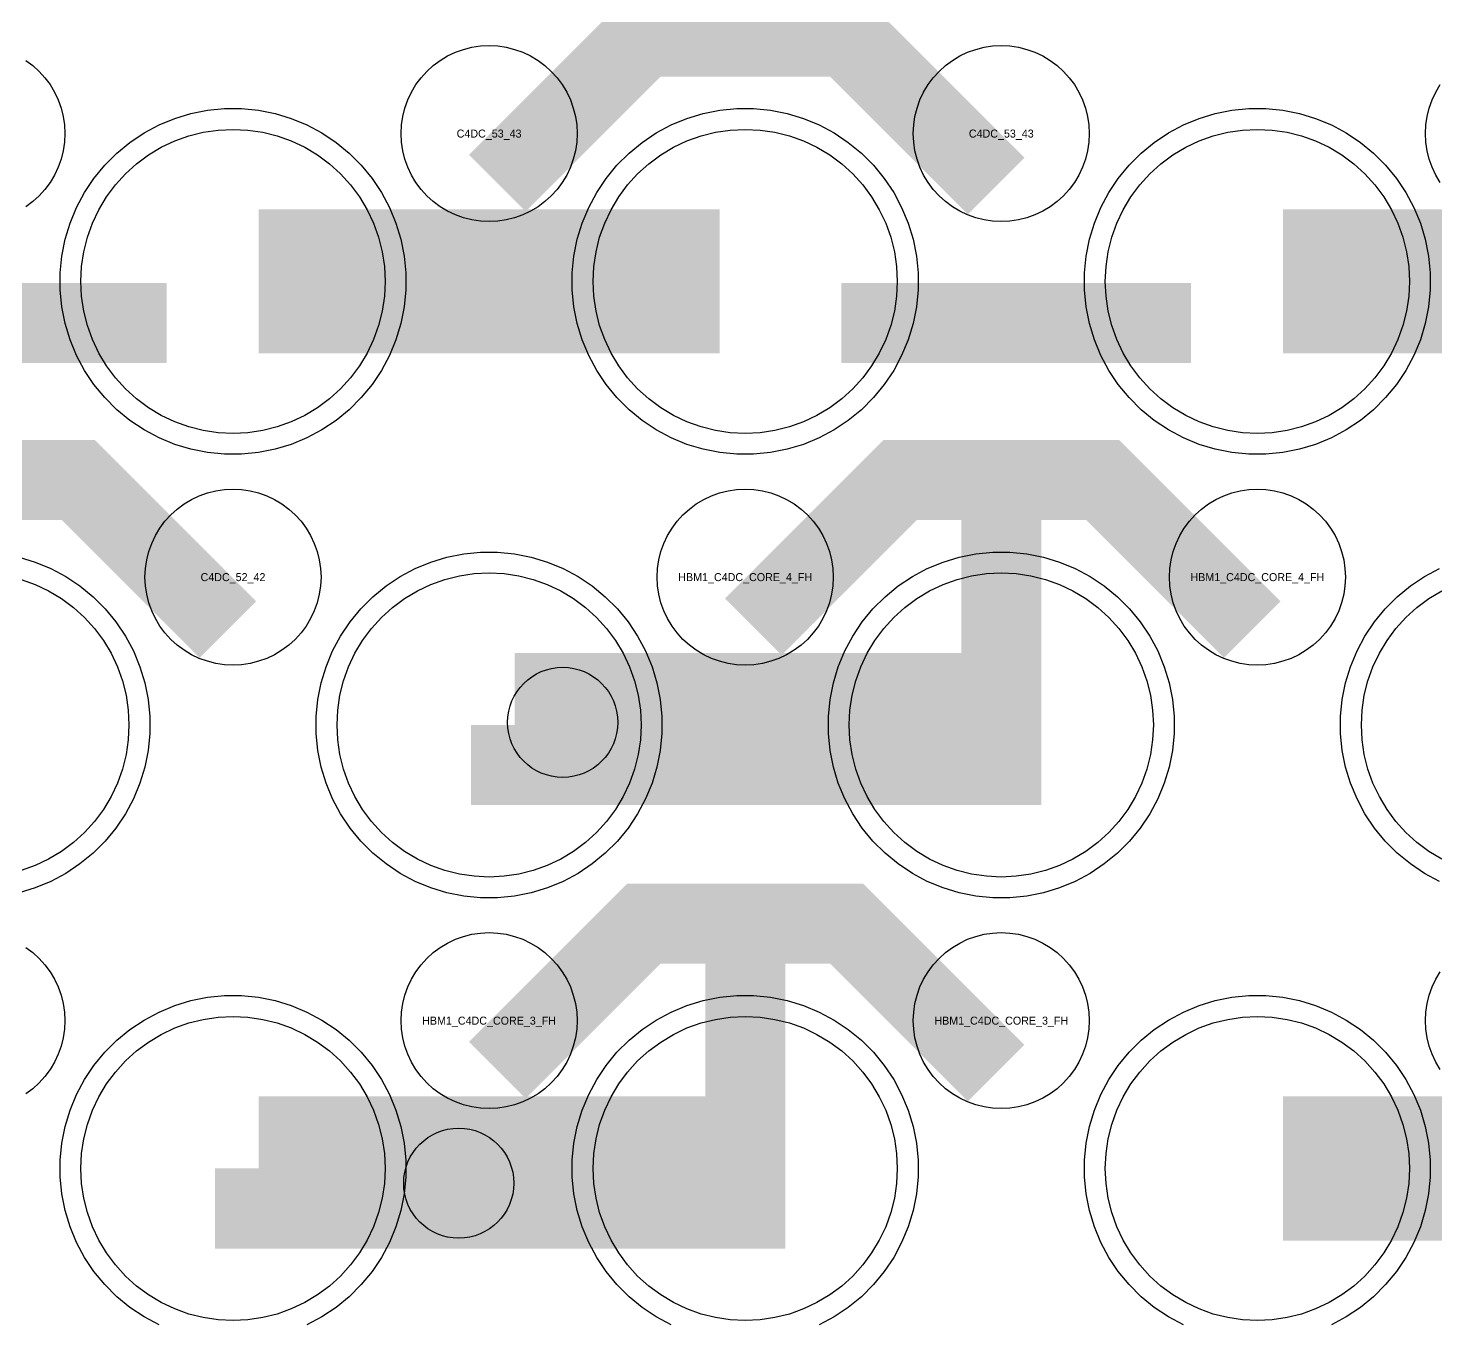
# Model space of a CAD drawing. Extents: x -11880 to 11880, y -14992 to 14992.
# Drawn here: x 1616 to 2055.8, y -7821.3 to -7416.5 of the extents above; entities that cross this region are included whole.
import ezdxf
from ezdxf.enums import TextEntityAlignment as Align

# ---------------------------------------------------------------- set-up
doc = ezdxf.new("R2010")
doc.units = 0
doc.header["$MEASUREMENT"] = 0
for name, color, linetype in [('GDS_775_DT_237', 138, 'CONTINUOUS'), ('RDL1_FS', 34, 'CONTINUOUS'), ('RDL_BS', 160, 'CONTINUOUS')]:
    doc.layers.add(name, color=color, linetype=linetype)

msp = doc.modelspace()

# ---------------------------------------------------------------- linework, layer by layer
at = {"layer": 'RDL1_FS', "color": 241, "true_color": 0xf7abae}
for points in [[(1680, -7543.179), (1675.343, -7542.95), (1670.732, -7542.266), (1666.209, -7541.134), (1661.819, -7539.562), (1657.605, -7537.57), (1653.605, -7535.172), (1649.86, -7532.394), (1646.406, -7529.264), (1643.276, -7525.81), (1640.498, -7522.065), (1638.1, -7518.065), (1636.108, -7513.851), (1634.536, -7509.461), (1633.404, -7504.938), (1632.72, -7500.327), (1632.491, -7495.67), (1632.72, -7491.013), (1633.404, -7486.402), (1634.536, -7481.879), (1636.108, -7477.489), (1638.1, -7473.275), (1640.498, -7469.275), (1643.276, -7465.53), (1646.406, -7462.076), (1649.86, -7458.946), (1653.605, -7456.168), (1657.605, -7453.77), (1661.819, -7451.778), (1666.209, -7450.206), (1670.732, -7449.074), (1675.343, -7448.39), (1680, -7448.161), (1684.657, -7448.39), (1689.268, -7449.074), (1693.791, -7450.206), (1698.181, -7451.778), (1702.395, -7453.77), (1706.395, -7456.168), (1710.14, -7458.946), (1713.594, -7462.076), (1716.724, -7465.53), (1719.502, -7469.275), (1721.9, -7473.275), (1723.892, -7477.489), (1725.464, -7481.879), (1726.596, -7486.402), (1727.28, -7491.013), (1727.509, -7495.67), (1727.28, -7500.327), (1726.596, -7504.938), (1725.464, -7509.461), (1723.892, -7513.851), (1721.9, -7518.065), (1719.502, -7522.065), (1716.724, -7525.81), (1713.594, -7529.264), (1710.14, -7532.394), (1706.395, -7535.172), (1702.395, -7537.57), (1698.181, -7539.562), (1693.791, -7541.134), (1689.268, -7542.266), (1684.657, -7542.95)], [(1840, -7543.179), (1835.343, -7542.95), (1830.732, -7542.266), (1826.209, -7541.134), (1821.819, -7539.562), (1817.605, -7537.57), (1813.605, -7535.172), (1809.86, -7532.394), (1806.406, -7529.264), (1803.276, -7525.81), (1800.498, -7522.065), (1798.1, -7518.065), (1796.108, -7513.851), (1794.536, -7509.461), (1793.404, -7504.938), (1792.72, -7500.327), (1792.491, -7495.67), (1792.72, -7491.013), (1793.404, -7486.402), (1794.536, -7481.879), (1796.108, -7477.489), (1798.1, -7473.275), (1800.498, -7469.275), (1803.276, -7465.53), (1806.406, -7462.076), (1809.86, -7458.946), (1813.605, -7456.168), (1817.605, -7453.77), (1821.819, -7451.778), (1826.209, -7450.206), (1830.732, -7449.074), (1835.343, -7448.39), (1840, -7448.161), (1844.657, -7448.39), (1849.268, -7449.074), (1853.791, -7450.206), (1858.181, -7451.778), (1862.395, -7453.77), (1866.395, -7456.168), (1870.14, -7458.946), (1873.594, -7462.076), (1876.724, -7465.53), (1879.502, -7469.275), (1881.9, -7473.275), (1883.892, -7477.489), (1885.464, -7481.879), (1886.596, -7486.402), (1887.28, -7491.013), (1887.509, -7495.67), (1887.28, -7500.327), (1886.596, -7504.938), (1885.464, -7509.461), (1883.892, -7513.851), (1881.9, -7518.065), (1879.502, -7522.065), (1876.724, -7525.81), (1873.594, -7529.264), (1870.14, -7532.394), (1866.395, -7535.172), (1862.395, -7537.57), (1858.181, -7539.562), (1853.791, -7541.134), (1849.268, -7542.266), (1844.657, -7542.95)], [(2000, -7543.179), (1995.343, -7542.95), (1990.732, -7542.266), (1986.209, -7541.134), (1981.819, -7539.562), (1977.605, -7537.57), (1973.605, -7535.172), (1969.86, -7532.394), (1966.406, -7529.264), (1963.276, -7525.81), (1960.498, -7522.065), (1958.1, -7518.065), (1956.108, -7513.851), (1954.536, -7509.461), (1953.404, -7504.938), (1952.72, -7500.327), (1952.491, -7495.67), (1952.72, -7491.013), (1953.404, -7486.402), (1954.536, -7481.879), (1956.108, -7477.489), (1958.1, -7473.275), (1960.498, -7469.275), (1963.276, -7465.53), (1966.406, -7462.076), (1969.86, -7458.946), (1973.605, -7456.168), (1977.605, -7453.77), (1981.819, -7451.778), (1986.209, -7450.206), (1990.732, -7449.074), (1995.343, -7448.39), (2000, -7448.161), (2004.657, -7448.39), (2009.268, -7449.074), (2013.791, -7450.206), (2018.181, -7451.778), (2022.395, -7453.77), (2026.395, -7456.168), (2030.14, -7458.946), (2033.594, -7462.076), (2036.724, -7465.53), (2039.502, -7469.275), (2041.9, -7473.275), (2043.892, -7477.489), (2045.464, -7481.879), (2046.596, -7486.402), (2047.28, -7491.013), (2047.509, -7495.67), (2047.28, -7500.327), (2046.596, -7504.938), (2045.464, -7509.461), (2043.892, -7513.851), (2041.9, -7518.065), (2039.502, -7522.065), (2036.724, -7525.81), (2033.594, -7529.264), (2030.14, -7532.394), (2026.395, -7535.172), (2022.395, -7537.57), (2018.181, -7539.562), (2013.791, -7541.134), (2009.268, -7542.266), (2004.657, -7542.95)]]:
    msp.add_lwpolyline(points, close=True, dxfattribs=at)
for points in [[(1688.002, -7495.67, 45, 45, 0), (1760.002, -7495.67, 45, 45, 0)], [(1760.002, -7495.67, 45, 45, 0), (1832.002, -7495.67, 45, 45, 0)], [(2008.002, -7495.67, 45, 45, 0), (2080.002, -7495.67, 45, 45, 0)]]:
    msp.add_lwpolyline(points, format="xyseb", dxfattribs=at)
msp.add_lwpolyline([(1613.791, -7588.771), (1618.181, -7590.343), (1622.395, -7592.335), (1626.395, -7594.733), (1630.14, -7597.511), (1633.594, -7600.641), (1636.724, -7604.095), (1639.502, -7607.84), (1641.9, -7611.84), (1643.892, -7616.054), (1645.464, -7620.444), (1646.596, -7624.967), (1647.28, -7629.578), (1647.509, -7634.235), (1647.28, -7638.892), (1646.596, -7643.503), (1645.464, -7648.026), (1643.892, -7652.416), (1641.9, -7656.63), (1639.502, -7660.63), (1636.724, -7664.375), (1633.594, -7667.829), (1630.14, -7670.959), (1626.395, -7673.737), (1622.395, -7676.135), (1618.181, -7678.127), (1613.791, -7679.699)], dxfattribs=at)
at = {"layer": 'RDL1_FS'}
for points in [[(1760, -7681.744), (1755.343, -7681.515), (1750.732, -7680.831), (1746.209, -7679.699), (1741.819, -7678.127), (1737.605, -7676.135), (1733.605, -7673.737), (1729.86, -7670.959), (1726.406, -7667.829), (1723.276, -7664.375), (1720.498, -7660.63), (1718.1, -7656.63), (1716.108, -7652.416), (1714.536, -7648.026), (1713.404, -7643.503), (1712.72, -7638.892), (1712.491, -7634.235), (1712.72, -7629.578), (1713.404, -7624.967), (1714.536, -7620.444), (1716.108, -7616.054), (1718.1, -7611.84), (1720.498, -7607.84), (1723.276, -7604.095), (1726.406, -7600.641), (1729.86, -7597.511), (1733.605, -7594.733), (1737.605, -7592.335), (1741.819, -7590.343), (1746.209, -7588.771), (1750.732, -7587.639), (1755.343, -7586.955), (1760, -7586.726), (1764.657, -7586.955), (1769.268, -7587.639), (1773.791, -7588.771), (1778.181, -7590.343), (1782.395, -7592.335), (1786.395, -7594.733), (1790.14, -7597.511), (1793.594, -7600.641), (1796.724, -7604.095), (1799.502, -7607.84), (1801.9, -7611.84), (1803.892, -7616.054), (1805.464, -7620.444), (1806.596, -7624.967), (1807.28, -7629.578), (1807.509, -7634.235), (1807.28, -7638.892), (1806.596, -7643.503), (1805.464, -7648.026), (1803.892, -7652.416), (1801.9, -7656.63), (1799.502, -7660.63), (1796.724, -7664.375), (1793.594, -7667.829), (1790.14, -7670.959), (1786.395, -7673.737), (1782.395, -7676.135), (1778.181, -7678.127), (1773.791, -7679.699), (1769.268, -7680.831), (1764.657, -7681.515)], [(1920, -7681.744), (1915.343, -7681.515), (1910.732, -7680.831), (1906.209, -7679.699), (1901.819, -7678.127), (1897.605, -7676.135), (1893.605, -7673.737), (1889.86, -7670.959), (1886.406, -7667.829), (1883.276, -7664.375), (1880.498, -7660.63), (1878.1, -7656.63), (1876.108, -7652.416), (1874.536, -7648.026), (1873.404, -7643.503), (1872.72, -7638.892), (1872.491, -7634.235), (1872.72, -7629.578), (1873.404, -7624.967), (1874.536, -7620.444), (1876.108, -7616.054), (1878.1, -7611.84), (1880.498, -7607.84), (1883.276, -7604.095), (1886.406, -7600.641), (1889.86, -7597.511), (1893.605, -7594.733), (1897.605, -7592.335), (1901.819, -7590.343), (1906.209, -7588.771), (1910.732, -7587.639), (1915.343, -7586.955), (1920, -7586.726), (1924.657, -7586.955), (1929.268, -7587.639), (1933.791, -7588.771), (1938.181, -7590.343), (1942.395, -7592.335), (1946.395, -7594.733), (1950.14, -7597.511), (1953.594, -7600.641), (1956.724, -7604.095), (1959.502, -7607.84), (1961.9, -7611.84), (1963.892, -7616.054), (1965.464, -7620.444), (1966.596, -7624.967), (1967.28, -7629.578), (1967.509, -7634.235), (1967.28, -7638.892), (1966.596, -7643.503), (1965.464, -7648.026), (1963.892, -7652.416), (1961.9, -7656.63), (1959.502, -7660.63), (1956.724, -7664.375), (1953.594, -7667.829), (1950.14, -7670.959), (1946.395, -7673.737), (1942.395, -7676.135), (1938.181, -7678.127), (1933.791, -7679.699), (1929.268, -7680.831), (1924.657, -7681.515)], [(1680, -7820.304), (1675.343, -7820.075), (1670.732, -7819.391), (1666.209, -7818.259), (1661.819, -7816.687), (1657.605, -7814.695), (1653.605, -7812.297), (1649.86, -7809.519), (1646.406, -7806.389), (1643.276, -7802.935), (1640.498, -7799.19), (1638.1, -7795.19), (1636.108, -7790.976), (1634.536, -7786.586), (1633.404, -7782.063), (1632.72, -7777.452), (1632.491, -7772.795), (1632.72, -7768.138), (1633.404, -7763.527), (1634.536, -7759.004), (1636.108, -7754.614), (1638.1, -7750.4), (1640.498, -7746.4), (1643.276, -7742.655), (1646.406, -7739.201), (1649.86, -7736.071), (1653.605, -7733.293), (1657.605, -7730.895), (1661.819, -7728.903), (1666.209, -7727.331), (1670.732, -7726.199), (1675.343, -7725.515), (1680, -7725.286), (1684.657, -7725.515), (1689.268, -7726.199), (1693.791, -7727.331), (1698.181, -7728.903), (1702.395, -7730.895), (1706.395, -7733.293), (1710.14, -7736.071), (1713.594, -7739.201), (1716.724, -7742.655), (1719.502, -7746.4), (1721.9, -7750.4), (1723.892, -7754.614), (1725.464, -7759.004), (1726.596, -7763.527), (1727.28, -7768.138), (1727.509, -7772.795), (1727.28, -7777.452), (1726.596, -7782.063), (1725.464, -7786.586), (1723.892, -7790.976), (1721.9, -7795.19), (1719.502, -7799.19), (1716.724, -7802.935), (1713.594, -7806.389), (1710.14, -7809.519), (1706.395, -7812.297), (1702.395, -7814.695), (1698.181, -7816.687), (1693.791, -7818.259), (1689.268, -7819.391), (1684.657, -7820.075)], [(1840, -7820.304), (1835.343, -7820.075), (1830.732, -7819.391), (1826.209, -7818.259), (1821.819, -7816.687), (1817.605, -7814.695), (1813.605, -7812.297), (1809.86, -7809.519), (1806.406, -7806.389), (1803.276, -7802.935), (1800.498, -7799.19), (1798.1, -7795.19), (1796.108, -7790.976), (1794.536, -7786.586), (1793.404, -7782.063), (1792.72, -7777.452), (1792.491, -7772.795), (1792.72, -7768.138), (1793.404, -7763.527), (1794.536, -7759.004), (1796.108, -7754.614), (1798.1, -7750.4), (1800.498, -7746.4), (1803.276, -7742.655), (1806.406, -7739.201), (1809.86, -7736.071), (1813.605, -7733.293), (1817.605, -7730.895), (1821.819, -7728.903), (1826.209, -7727.331), (1830.732, -7726.199), (1835.343, -7725.515), (1840, -7725.286), (1844.657, -7725.515), (1849.268, -7726.199), (1853.791, -7727.331), (1858.181, -7728.903), (1862.395, -7730.895), (1866.395, -7733.293), (1870.14, -7736.071), (1873.594, -7739.201), (1876.724, -7742.655), (1879.502, -7746.4), (1881.9, -7750.4), (1883.892, -7754.614), (1885.464, -7759.004), (1886.596, -7763.527), (1887.28, -7768.138), (1887.509, -7772.795), (1887.28, -7777.452), (1886.596, -7782.063), (1885.464, -7786.586), (1883.892, -7790.976), (1881.9, -7795.19), (1879.502, -7799.19), (1876.724, -7802.935), (1873.594, -7806.389), (1870.14, -7809.519), (1866.395, -7812.297), (1862.395, -7814.695), (1858.181, -7816.687), (1853.791, -7818.259), (1849.268, -7819.391), (1844.657, -7820.075)], [(2000, -7820.304), (1995.343, -7820.075), (1990.732, -7819.391), (1986.209, -7818.259), (1981.819, -7816.687), (1977.605, -7814.695), (1973.605, -7812.297), (1969.86, -7809.519), (1966.406, -7806.389), (1963.276, -7802.935), (1960.498, -7799.19), (1958.1, -7795.19), (1956.108, -7790.976), (1954.536, -7786.586), (1953.404, -7782.063), (1952.72, -7777.452), (1952.491, -7772.795), (1952.72, -7768.138), (1953.404, -7763.527), (1954.536, -7759.004), (1956.108, -7754.614), (1958.1, -7750.4), (1960.498, -7746.4), (1963.276, -7742.655), (1966.406, -7739.201), (1969.86, -7736.071), (1973.605, -7733.293), (1977.605, -7730.895), (1981.819, -7728.903), (1986.209, -7727.331), (1990.732, -7726.199), (1995.343, -7725.515), (2000, -7725.286), (2004.657, -7725.515), (2009.268, -7726.199), (2013.791, -7727.331), (2018.181, -7728.903), (2022.395, -7730.895), (2026.395, -7733.293), (2030.14, -7736.071), (2033.594, -7739.201), (2036.724, -7742.655), (2039.502, -7746.4), (2041.9, -7750.4), (2043.892, -7754.614), (2045.464, -7759.004), (2046.596, -7763.527), (2047.28, -7768.138), (2047.509, -7772.795), (2047.28, -7777.452), (2046.596, -7782.063), (2045.464, -7786.586), (2043.892, -7790.976), (2041.9, -7795.19), (2039.502, -7799.19), (2036.724, -7802.935), (2033.594, -7806.389), (2030.14, -7809.519), (2026.395, -7812.297), (2022.395, -7814.695), (2018.181, -7816.687), (2013.791, -7818.259), (2009.268, -7819.391), (2004.657, -7820.075)]]:
    msp.add_lwpolyline(points, close=True, dxfattribs=at)
msp.add_lwpolyline([(2057.605, -7676.135), (2053.605, -7673.737), (2049.86, -7670.959), (2046.406, -7667.829), (2043.276, -7664.375), (2040.498, -7660.63), (2038.1, -7656.63), (2036.108, -7652.416), (2034.536, -7648.026), (2033.404, -7643.503), (2032.72, -7638.892), (2032.491, -7634.235), (2032.72, -7629.578), (2033.404, -7624.967), (2034.536, -7620.444), (2036.108, -7616.054), (2038.1, -7611.84), (2040.498, -7607.84), (2043.276, -7604.095), (2046.406, -7600.641), (2049.86, -7597.511), (2053.605, -7594.733), (2057.605, -7592.335)], dxfattribs=at)
for points in [[(1768.002, -7634.235, 45, 45, 0), (1840.002, -7634.235, 45, 45, 0)], [(1840.002, -7634.235, 45, 45, 0), (1912.002, -7634.235, 45, 45, 0)], [(1688.002, -7772.795, 45, 45, 0), (1760.002, -7772.795, 45, 45, 0)], [(1760.002, -7772.795, 45, 45, 0), (1832.002, -7772.795, 45, 45, 0)], [(2008.002, -7772.795, 45, 45, 0), (2080.002, -7772.795, 45, 45, 0)]]:
    msp.add_lwpolyline(points, format="xyseb", dxfattribs=at)
for centre in [(1782.997, -7633.425), (1750.514, -7777.381)]:
    msp.add_circle(centre, 17.2, dxfattribs=at)
at = {"layer": 'RDL_BS'}
for points in [[(1762.562, -7464.984, 25, 25, 0), (1808.377, -7419.169, 25, 25, 0), (1841.93, -7419.169, 25, 25, 0)], [(1918.401, -7465.883, 25, 25, 0), (1871.687, -7419.169, 25, 25, 0), (1841.929, -7419.169, 25, 25, 0)], [(1920, -7659.235, 25, 25, 0), (1920, -7545.234, 25, 25, 0)], [(1678.401, -7604.448, 25, 25, 0), (1631.687, -7557.734, 25, 25, 0), (1601.929, -7557.734, 25, 25, 0)], [(1842.562, -7603.549, 25, 25, 0), (1888.377, -7557.734, 25, 25, 0), (1921.93, -7557.734, 25, 25, 0)], [(1998.401, -7604.448, 25, 25, 0), (1951.687, -7557.734, 25, 25, 0), (1921.929, -7557.734, 25, 25, 0)], [(1754.397, -7646.735, 25, 25, 0), (1932.5, -7646.735, 25, 25, 0)], [(1840, -7797.795, 25, 25, 0), (1840, -7683.794, 25, 25, 0)], [(1762.562, -7742.109, 25, 25, 0), (1808.377, -7696.294, 25, 25, 0), (1841.93, -7696.294, 25, 25, 0)], [(1918.401, -7743.008, 25, 25, 0), (1871.687, -7696.294, 25, 25, 0), (1841.929, -7696.294, 25, 25, 0)], [(1674.397, -7785.295, 25, 25, 0), (1852.5, -7785.295, 25, 25, 0)]]:
    msp.add_lwpolyline(points, format="xyseb", dxfattribs=at)
for points in [[(1760, -7476.976), (1757.307, -7476.844), (1754.635, -7476.448), (1752.016, -7475.791), (1749.481, -7474.884), (1747.044, -7473.732), (1744.72, -7472.339), (1742.557, -7470.736), (1740.558, -7468.924), (1738.746, -7466.925), (1737.143, -7464.762), (1735.75, -7462.438), (1734.598, -7460.001), (1733.691, -7457.466), (1733.034, -7454.847), (1732.638, -7452.175), (1732.506, -7449.482), (1732.638, -7446.789), (1733.034, -7444.117), (1733.691, -7441.498), (1734.598, -7438.963), (1735.75, -7436.526), (1737.143, -7434.202), (1738.746, -7432.039), (1740.558, -7430.04), (1742.557, -7428.228), (1744.72, -7426.625), (1747.044, -7425.232), (1749.481, -7424.08), (1752.016, -7423.173), (1754.635, -7422.516), (1757.307, -7422.12), (1760, -7421.988), (1762.693, -7422.12), (1765.365, -7422.516), (1767.984, -7423.173), (1770.519, -7424.08), (1772.956, -7425.232), (1775.28, -7426.625), (1777.443, -7428.228), (1779.442, -7430.04), (1781.254, -7432.039), (1782.857, -7434.202), (1784.25, -7436.526), (1785.402, -7438.963), (1786.309, -7441.498), (1786.966, -7444.117), (1787.362, -7446.789), (1787.494, -7449.482), (1787.362, -7452.175), (1786.966, -7454.847), (1786.309, -7457.466), (1785.402, -7460.001), (1784.25, -7462.438), (1782.857, -7464.762), (1781.254, -7466.925), (1779.442, -7468.924), (1777.443, -7470.736), (1775.28, -7472.339), (1772.956, -7473.732), (1770.519, -7474.884), (1767.984, -7475.791), (1765.365, -7476.448), (1762.693, -7476.844)], [(1920, -7476.976), (1917.307, -7476.844), (1914.635, -7476.448), (1912.016, -7475.791), (1909.481, -7474.884), (1907.044, -7473.732), (1904.72, -7472.339), (1902.557, -7470.736), (1900.558, -7468.924), (1898.746, -7466.925), (1897.143, -7464.762), (1895.75, -7462.438), (1894.598, -7460.001), (1893.691, -7457.466), (1893.034, -7454.847), (1892.638, -7452.175), (1892.506, -7449.482), (1892.638, -7446.789), (1893.034, -7444.117), (1893.691, -7441.498), (1894.598, -7438.963), (1895.75, -7436.526), (1897.143, -7434.202), (1898.746, -7432.039), (1900.558, -7430.04), (1902.557, -7428.228), (1904.72, -7426.625), (1907.044, -7425.232), (1909.481, -7424.08), (1912.016, -7423.173), (1914.635, -7422.516), (1917.307, -7422.12), (1920, -7421.988), (1922.693, -7422.12), (1925.365, -7422.516), (1927.984, -7423.173), (1930.519, -7424.08), (1932.956, -7425.232), (1935.28, -7426.625), (1937.443, -7428.228), (1939.442, -7430.04), (1941.254, -7432.039), (1942.857, -7434.202), (1944.25, -7436.526), (1945.402, -7438.963), (1946.309, -7441.498), (1946.966, -7444.117), (1947.362, -7446.789), (1947.494, -7449.482), (1947.362, -7452.175), (1946.966, -7454.847), (1946.309, -7457.466), (1945.402, -7460.001), (1944.25, -7462.438), (1942.857, -7464.762), (1941.254, -7466.925), (1939.442, -7468.924), (1937.443, -7470.736), (1935.28, -7472.339), (1932.956, -7473.732), (1930.519, -7474.884), (1927.984, -7475.791), (1925.365, -7476.448), (1922.693, -7476.844)], [(1680, -7615.541), (1677.307, -7615.409), (1674.635, -7615.013), (1672.016, -7614.356), (1669.481, -7613.449), (1667.044, -7612.297), (1664.72, -7610.904), (1662.557, -7609.301), (1660.558, -7607.489), (1658.746, -7605.49), (1657.143, -7603.327), (1655.75, -7601.003), (1654.598, -7598.566), (1653.691, -7596.031), (1653.034, -7593.412), (1652.638, -7590.74), (1652.506, -7588.047), (1652.638, -7585.354), (1653.034, -7582.682), (1653.691, -7580.063), (1654.598, -7577.528), (1655.75, -7575.091), (1657.143, -7572.767), (1658.746, -7570.604), (1660.558, -7568.605), (1662.557, -7566.793), (1664.72, -7565.19), (1667.044, -7563.797), (1669.481, -7562.645), (1672.016, -7561.738), (1674.635, -7561.081), (1677.307, -7560.685), (1680, -7560.553), (1682.693, -7560.685), (1685.365, -7561.081), (1687.984, -7561.738), (1690.519, -7562.645), (1692.956, -7563.797), (1695.28, -7565.19), (1697.443, -7566.793), (1699.442, -7568.605), (1701.254, -7570.604), (1702.857, -7572.767), (1704.25, -7575.091), (1705.402, -7577.528), (1706.309, -7580.063), (1706.966, -7582.682), (1707.362, -7585.354), (1707.494, -7588.047), (1707.362, -7590.74), (1706.966, -7593.412), (1706.309, -7596.031), (1705.402, -7598.566), (1704.25, -7601.003), (1702.857, -7603.327), (1701.254, -7605.49), (1699.442, -7607.489), (1697.443, -7609.301), (1695.28, -7610.904), (1692.956, -7612.297), (1690.519, -7613.449), (1687.984, -7614.356), (1685.365, -7615.013), (1682.693, -7615.409)], [(1840, -7615.541), (1837.307, -7615.409), (1834.635, -7615.013), (1832.016, -7614.356), (1829.481, -7613.449), (1827.044, -7612.297), (1824.72, -7610.904), (1822.557, -7609.301), (1820.558, -7607.489), (1818.746, -7605.49), (1817.143, -7603.327), (1815.75, -7601.003), (1814.598, -7598.566), (1813.691, -7596.031), (1813.034, -7593.412), (1812.638, -7590.74), (1812.506, -7588.047), (1812.638, -7585.354), (1813.034, -7582.682), (1813.691, -7580.063), (1814.598, -7577.528), (1815.75, -7575.091), (1817.143, -7572.767), (1818.746, -7570.604), (1820.558, -7568.605), (1822.557, -7566.793), (1824.72, -7565.19), (1827.044, -7563.797), (1829.481, -7562.645), (1832.016, -7561.738), (1834.635, -7561.081), (1837.307, -7560.685), (1840, -7560.553), (1842.693, -7560.685), (1845.365, -7561.081), (1847.984, -7561.738), (1850.519, -7562.645), (1852.956, -7563.797), (1855.28, -7565.19), (1857.443, -7566.793), (1859.442, -7568.605), (1861.254, -7570.604), (1862.857, -7572.767), (1864.25, -7575.091), (1865.402, -7577.528), (1866.309, -7580.063), (1866.966, -7582.682), (1867.362, -7585.354), (1867.494, -7588.047), (1867.362, -7590.74), (1866.966, -7593.412), (1866.309, -7596.031), (1865.402, -7598.566), (1864.25, -7601.003), (1862.857, -7603.327), (1861.254, -7605.49), (1859.442, -7607.489), (1857.443, -7609.301), (1855.28, -7610.904), (1852.956, -7612.297), (1850.519, -7613.449), (1847.984, -7614.356), (1845.365, -7615.013), (1842.693, -7615.409)], [(2000, -7615.541), (1997.307, -7615.409), (1994.635, -7615.013), (1992.016, -7614.356), (1989.481, -7613.449), (1987.044, -7612.297), (1984.72, -7610.904), (1982.557, -7609.301), (1980.558, -7607.489), (1978.746, -7605.49), (1977.143, -7603.327), (1975.75, -7601.003), (1974.598, -7598.566), (1973.691, -7596.031), (1973.034, -7593.412), (1972.638, -7590.74), (1972.506, -7588.047), (1972.638, -7585.354), (1973.034, -7582.682), (1973.691, -7580.063), (1974.598, -7577.528), (1975.75, -7575.091), (1977.143, -7572.767), (1978.746, -7570.604), (1980.558, -7568.605), (1982.557, -7566.793), (1984.72, -7565.19), (1987.044, -7563.797), (1989.481, -7562.645), (1992.016, -7561.738), (1994.635, -7561.081), (1997.307, -7560.685), (2000, -7560.553), (2002.693, -7560.685), (2005.365, -7561.081), (2007.984, -7561.738), (2010.519, -7562.645), (2012.956, -7563.797), (2015.28, -7565.19), (2017.443, -7566.793), (2019.442, -7568.605), (2021.254, -7570.604), (2022.857, -7572.767), (2024.25, -7575.091), (2025.402, -7577.528), (2026.309, -7580.063), (2026.966, -7582.682), (2027.362, -7585.354), (2027.494, -7588.047), (2027.362, -7590.74), (2026.966, -7593.412), (2026.309, -7596.031), (2025.402, -7598.566), (2024.25, -7601.003), (2022.857, -7603.327), (2021.254, -7605.49), (2019.442, -7607.489), (2017.443, -7609.301), (2015.28, -7610.904), (2012.956, -7612.297), (2010.519, -7613.449), (2007.984, -7614.356), (2005.365, -7615.013), (2002.693, -7615.409)], [(1757.356, -7688.235), (1752.062, -7687.718), (1746.835, -7686.672), (1741.795, -7685.141), (1736.885, -7683.11), (1732.223, -7680.618), (1727.809, -7677.671), (1723.708, -7674.309), (1719.926, -7670.527), (1716.564, -7666.426), (1713.617, -7662.012), (1711.125, -7657.35), (1709.094, -7652.44), (1707.563, -7647.4), (1706.517, -7642.173), (1706, -7636.879), (1706, -7631.591), (1706.517, -7626.297), (1707.563, -7621.07), (1709.094, -7616.03), (1711.125, -7611.12), (1713.617, -7606.458), (1716.564, -7602.044), (1719.926, -7597.943), (1723.708, -7594.161), (1727.809, -7590.799), (1732.223, -7587.852), (1736.885, -7585.36), (1741.795, -7583.329), (1746.835, -7581.798), (1752.062, -7580.752), (1757.356, -7580.235), (1762.644, -7580.235), (1767.938, -7580.752), (1773.165, -7581.798), (1778.205, -7583.329), (1783.115, -7585.36), (1787.777, -7587.852), (1792.191, -7590.799), (1796.292, -7594.161), (1800.074, -7597.943), (1803.436, -7602.044), (1806.383, -7606.458), (1808.875, -7611.12), (1810.906, -7616.03), (1812.437, -7621.07), (1813.483, -7626.297), (1814, -7631.591), (1814, -7636.879), (1813.483, -7642.173), (1812.437, -7647.4), (1810.906, -7652.44), (1808.875, -7657.35), (1806.383, -7662.012), (1803.436, -7666.426), (1800.074, -7670.527), (1796.292, -7674.309), (1792.191, -7677.671), (1787.777, -7680.618), (1783.115, -7683.11), (1778.205, -7685.141), (1773.165, -7686.672), (1767.938, -7687.718), (1762.644, -7688.235)], [(1917.356, -7688.235), (1912.062, -7687.718), (1906.835, -7686.672), (1901.795, -7685.141), (1896.885, -7683.11), (1892.223, -7680.618), (1887.809, -7677.671), (1883.708, -7674.309), (1879.926, -7670.527), (1876.564, -7666.426), (1873.617, -7662.012), (1871.125, -7657.35), (1869.094, -7652.44), (1867.563, -7647.4), (1866.517, -7642.173), (1866, -7636.879), (1866, -7631.591), (1866.517, -7626.297), (1867.563, -7621.07), (1869.094, -7616.03), (1871.125, -7611.12), (1873.617, -7606.458), (1876.564, -7602.044), (1879.926, -7597.943), (1883.708, -7594.161), (1887.809, -7590.799), (1892.223, -7587.852), (1896.885, -7585.36), (1901.795, -7583.329), (1906.835, -7581.798), (1912.062, -7580.752), (1917.356, -7580.235), (1922.644, -7580.235), (1927.938, -7580.752), (1933.165, -7581.798), (1938.205, -7583.329), (1943.115, -7585.36), (1947.777, -7587.852), (1952.191, -7590.799), (1956.292, -7594.161), (1960.074, -7597.943), (1963.436, -7602.044), (1966.383, -7606.458), (1968.875, -7611.12), (1970.906, -7616.03), (1972.437, -7621.07), (1973.483, -7626.297), (1974, -7631.591), (1974, -7636.879), (1973.483, -7642.173), (1972.437, -7647.4), (1970.906, -7652.44), (1968.875, -7657.35), (1966.383, -7662.012), (1963.436, -7666.426), (1960.074, -7670.527), (1956.292, -7674.309), (1952.191, -7677.671), (1947.777, -7680.618), (1943.115, -7683.11), (1938.205, -7685.141), (1933.165, -7686.672), (1927.938, -7687.718), (1922.644, -7688.235)], [(1760, -7754.101), (1757.307, -7753.969), (1754.635, -7753.573), (1752.016, -7752.916), (1749.481, -7752.009), (1747.044, -7750.857), (1744.72, -7749.464), (1742.557, -7747.861), (1740.558, -7746.049), (1738.746, -7744.05), (1737.143, -7741.887), (1735.75, -7739.563), (1734.598, -7737.126), (1733.691, -7734.591), (1733.034, -7731.972), (1732.638, -7729.3), (1732.506, -7726.607), (1732.638, -7723.914), (1733.034, -7721.242), (1733.691, -7718.623), (1734.598, -7716.088), (1735.75, -7713.651), (1737.143, -7711.327), (1738.746, -7709.164), (1740.558, -7707.165), (1742.557, -7705.353), (1744.72, -7703.75), (1747.044, -7702.357), (1749.481, -7701.205), (1752.016, -7700.298), (1754.635, -7699.641), (1757.307, -7699.245), (1760, -7699.113), (1762.693, -7699.245), (1765.365, -7699.641), (1767.984, -7700.298), (1770.519, -7701.205), (1772.956, -7702.357), (1775.28, -7703.75), (1777.443, -7705.353), (1779.442, -7707.165), (1781.254, -7709.164), (1782.857, -7711.327), (1784.25, -7713.651), (1785.402, -7716.088), (1786.309, -7718.623), (1786.966, -7721.242), (1787.362, -7723.914), (1787.494, -7726.607), (1787.362, -7729.3), (1786.966, -7731.972), (1786.309, -7734.591), (1785.402, -7737.126), (1784.25, -7739.563), (1782.857, -7741.887), (1781.254, -7744.05), (1779.442, -7746.049), (1777.443, -7747.861), (1775.28, -7749.464), (1772.956, -7750.857), (1770.519, -7752.009), (1767.984, -7752.916), (1765.365, -7753.573), (1762.693, -7753.969)], [(1920, -7754.101), (1917.307, -7753.969), (1914.635, -7753.573), (1912.016, -7752.916), (1909.481, -7752.009), (1907.044, -7750.857), (1904.72, -7749.464), (1902.557, -7747.861), (1900.558, -7746.049), (1898.746, -7744.05), (1897.143, -7741.887), (1895.75, -7739.563), (1894.598, -7737.126), (1893.691, -7734.591), (1893.034, -7731.972), (1892.638, -7729.3), (1892.506, -7726.607), (1892.638, -7723.914), (1893.034, -7721.242), (1893.691, -7718.623), (1894.598, -7716.088), (1895.75, -7713.651), (1897.143, -7711.327), (1898.746, -7709.164), (1900.558, -7707.165), (1902.557, -7705.353), (1904.72, -7703.75), (1907.044, -7702.357), (1909.481, -7701.205), (1912.016, -7700.298), (1914.635, -7699.641), (1917.307, -7699.245), (1920, -7699.113), (1922.693, -7699.245), (1925.365, -7699.641), (1927.984, -7700.298), (1930.519, -7701.205), (1932.956, -7702.357), (1935.28, -7703.75), (1937.443, -7705.353), (1939.442, -7707.165), (1941.254, -7709.164), (1942.857, -7711.327), (1944.25, -7713.651), (1945.402, -7716.088), (1946.309, -7718.623), (1946.966, -7721.242), (1947.362, -7723.914), (1947.494, -7726.607), (1947.362, -7729.3), (1946.966, -7731.972), (1946.309, -7734.591), (1945.402, -7737.126), (1944.25, -7739.563), (1942.857, -7741.887), (1941.254, -7744.05), (1939.442, -7746.049), (1937.443, -7747.861), (1935.28, -7749.464), (1932.956, -7750.857), (1930.519, -7752.009), (1927.984, -7752.916), (1925.365, -7753.573), (1922.693, -7753.969)]]:
    msp.add_lwpolyline(points, close=True, dxfattribs=at)
for points in [[(1615.28, -7426.625), (1617.443, -7428.228), (1619.442, -7430.04), (1621.254, -7432.039), (1622.857, -7434.202), (1624.25, -7436.526), (1625.402, -7438.963), (1626.309, -7441.498), (1626.966, -7444.117), (1627.362, -7446.789), (1627.494, -7449.482), (1627.362, -7452.175), (1626.966, -7454.847), (1626.309, -7457.466), (1625.402, -7460.001), (1624.25, -7462.438), (1622.857, -7464.762), (1621.254, -7466.925), (1619.442, -7468.924), (1617.443, -7470.736), (1615.28, -7472.339)], [(2057.143, -7464.762), (2055.75, -7462.438), (2054.598, -7460.001), (2053.691, -7457.466), (2053.034, -7454.847), (2052.638, -7452.175), (2052.506, -7449.482), (2052.638, -7446.789), (2053.034, -7444.117), (2053.691, -7441.498), (2054.598, -7438.963), (2055.75, -7436.526), (2057.143, -7434.202)], [(2056.885, -7683.11), (2052.223, -7680.618), (2047.809, -7677.671), (2043.708, -7674.309), (2039.926, -7670.527), (2036.564, -7666.426), (2033.617, -7662.012), (2031.125, -7657.35), (2029.094, -7652.44), (2027.563, -7647.4), (2026.517, -7642.173), (2026, -7636.879), (2026, -7631.591), (2026.517, -7626.297), (2027.563, -7621.07), (2029.094, -7616.03), (2031.125, -7611.12), (2033.617, -7606.458), (2036.564, -7602.044), (2039.926, -7597.943), (2043.708, -7594.161), (2047.809, -7590.799), (2052.223, -7587.852), (2056.885, -7585.36)], [(1615.28, -7703.75), (1617.443, -7705.353), (1619.442, -7707.165), (1621.254, -7709.164), (1622.857, -7711.327), (1624.25, -7713.651), (1625.402, -7716.088), (1626.309, -7718.623), (1626.966, -7721.242), (1627.362, -7723.914), (1627.494, -7726.607), (1627.362, -7729.3), (1626.966, -7731.972), (1626.309, -7734.591), (1625.402, -7737.126), (1624.25, -7739.563), (1622.857, -7741.887), (1621.254, -7744.05), (1619.442, -7746.049), (1617.443, -7747.861), (1615.28, -7749.464)], [(2057.143, -7741.887), (2055.75, -7739.563), (2054.598, -7737.126), (2053.691, -7734.591), (2053.034, -7731.972), (2052.638, -7729.3), (2052.506, -7726.607), (2052.638, -7723.914), (2053.034, -7721.242), (2053.691, -7718.623), (2054.598, -7716.088), (2055.75, -7713.651), (2057.143, -7711.327)], [(1656.885, -7821.67), (1652.223, -7819.178), (1647.809, -7816.231), (1643.708, -7812.869), (1639.926, -7809.087), (1636.564, -7804.986), (1633.617, -7800.572), (1631.125, -7795.91), (1629.094, -7791), (1627.563, -7785.96), (1626.517, -7780.733), (1626, -7775.439), (1626, -7770.151), (1626.517, -7764.857), (1627.563, -7759.63), (1629.094, -7754.59), (1631.125, -7749.68), (1633.617, -7745.018), (1636.564, -7740.604), (1639.926, -7736.503), (1643.708, -7732.721), (1647.809, -7729.359), (1652.223, -7726.412), (1656.885, -7723.92), (1661.795, -7721.889), (1666.835, -7720.358), (1672.062, -7719.312), (1677.356, -7718.795), (1682.644, -7718.795), (1687.938, -7719.312), (1693.165, -7720.358), (1698.205, -7721.889), (1703.115, -7723.92), (1707.777, -7726.412), (1712.191, -7729.359), (1716.292, -7732.721), (1720.074, -7736.503), (1723.436, -7740.604), (1726.383, -7745.018), (1728.875, -7749.68), (1730.906, -7754.59), (1732.437, -7759.63), (1733.483, -7764.857), (1734, -7770.151), (1734, -7775.439), (1733.483, -7780.733), (1732.437, -7785.96), (1730.906, -7791), (1728.875, -7795.91), (1726.383, -7800.572), (1723.436, -7804.986), (1720.074, -7809.087), (1716.292, -7812.869), (1712.191, -7816.231), (1707.777, -7819.178), (1703.115, -7821.67)], [(1816.885, -7821.67), (1812.223, -7819.178), (1807.809, -7816.231), (1803.708, -7812.869), (1799.926, -7809.087), (1796.564, -7804.986), (1793.617, -7800.572), (1791.125, -7795.91), (1789.094, -7791), (1787.563, -7785.96), (1786.517, -7780.733), (1786, -7775.439), (1786, -7770.151), (1786.517, -7764.857), (1787.563, -7759.63), (1789.094, -7754.59), (1791.125, -7749.68), (1793.617, -7745.018), (1796.564, -7740.604), (1799.926, -7736.503), (1803.708, -7732.721), (1807.809, -7729.359), (1812.223, -7726.412), (1816.885, -7723.92), (1821.795, -7721.889), (1826.835, -7720.358), (1832.062, -7719.312), (1837.356, -7718.795), (1842.644, -7718.795), (1847.938, -7719.312), (1853.165, -7720.358), (1858.205, -7721.889), (1863.115, -7723.92), (1867.777, -7726.412), (1872.191, -7729.359), (1876.292, -7732.721), (1880.074, -7736.503), (1883.436, -7740.604), (1886.383, -7745.018), (1888.875, -7749.68), (1890.906, -7754.59), (1892.437, -7759.63), (1893.483, -7764.857), (1894, -7770.151), (1894, -7775.439), (1893.483, -7780.733), (1892.437, -7785.96), (1890.906, -7791), (1888.875, -7795.91), (1886.383, -7800.572), (1883.436, -7804.986), (1880.074, -7809.087), (1876.292, -7812.869), (1872.191, -7816.231), (1867.777, -7819.178), (1863.115, -7821.67)], [(1976.885, -7821.67), (1972.223, -7819.178), (1967.809, -7816.231), (1963.708, -7812.869), (1959.926, -7809.087), (1956.564, -7804.986), (1953.617, -7800.572), (1951.125, -7795.91), (1949.094, -7791), (1947.563, -7785.96), (1946.517, -7780.733), (1946, -7775.439), (1946, -7770.151), (1946.517, -7764.857), (1947.563, -7759.63), (1949.094, -7754.59), (1951.125, -7749.68), (1953.617, -7745.018), (1956.564, -7740.604), (1959.926, -7736.503), (1963.708, -7732.721), (1967.809, -7729.359), (1972.223, -7726.412), (1976.885, -7723.92), (1981.795, -7721.889), (1986.835, -7720.358), (1992.062, -7719.312), (1997.356, -7718.795), (2002.644, -7718.795), (2007.938, -7719.312), (2013.165, -7720.358), (2018.205, -7721.889), (2023.115, -7723.92), (2027.777, -7726.412), (2032.191, -7729.359), (2036.292, -7732.721), (2040.074, -7736.503), (2043.436, -7740.604), (2046.383, -7745.018), (2048.875, -7749.68), (2050.906, -7754.59), (2052.437, -7759.63), (2053.483, -7764.857), (2054, -7770.151), (2054, -7775.439), (2053.483, -7780.733), (2052.437, -7785.96), (2050.906, -7791), (2048.875, -7795.91), (2046.383, -7800.572), (2043.436, -7804.986), (2040.074, -7809.087), (2036.292, -7812.869), (2032.191, -7816.231), (2027.777, -7819.178), (2023.115, -7821.67)]]:
    msp.add_lwpolyline(points, dxfattribs=at)
at = {"layer": 'RDL_BS', "color": 241, "true_color": 0xf7abae}
for points in [[(1677.356, -7549.67), (1672.062, -7549.153), (1666.835, -7548.107), (1661.795, -7546.576), (1656.885, -7544.545), (1652.223, -7542.053), (1647.809, -7539.106), (1643.708, -7535.744), (1639.926, -7531.962), (1636.564, -7527.861), (1633.617, -7523.447), (1631.125, -7518.785), (1629.094, -7513.875), (1627.563, -7508.835), (1626.517, -7503.608), (1626, -7498.314), (1626, -7493.026), (1626.517, -7487.732), (1627.563, -7482.505), (1629.094, -7477.465), (1631.125, -7472.555), (1633.617, -7467.893), (1636.564, -7463.479), (1639.926, -7459.378), (1643.708, -7455.596), (1647.809, -7452.234), (1652.223, -7449.287), (1656.885, -7446.795), (1661.795, -7444.764), (1666.835, -7443.233), (1672.062, -7442.187), (1677.356, -7441.67), (1682.644, -7441.67), (1687.938, -7442.187), (1693.165, -7443.233), (1698.205, -7444.764), (1703.115, -7446.795), (1707.777, -7449.287), (1712.191, -7452.234), (1716.292, -7455.596), (1720.074, -7459.378), (1723.436, -7463.479), (1726.383, -7467.893), (1728.875, -7472.555), (1730.906, -7477.465), (1732.437, -7482.505), (1733.483, -7487.732), (1734, -7493.026), (1734, -7498.314), (1733.483, -7503.608), (1732.437, -7508.835), (1730.906, -7513.875), (1728.875, -7518.785), (1726.383, -7523.447), (1723.436, -7527.861), (1720.074, -7531.962), (1716.292, -7535.744), (1712.191, -7539.106), (1707.777, -7542.053), (1703.115, -7544.545), (1698.205, -7546.576), (1693.165, -7548.107), (1687.938, -7549.153), (1682.644, -7549.67)], [(1837.356, -7549.67), (1832.062, -7549.153), (1826.835, -7548.107), (1821.795, -7546.576), (1816.885, -7544.545), (1812.223, -7542.053), (1807.809, -7539.106), (1803.708, -7535.744), (1799.926, -7531.962), (1796.564, -7527.861), (1793.617, -7523.447), (1791.125, -7518.785), (1789.094, -7513.875), (1787.563, -7508.835), (1786.517, -7503.608), (1786, -7498.314), (1786, -7493.026), (1786.517, -7487.732), (1787.563, -7482.505), (1789.094, -7477.465), (1791.125, -7472.555), (1793.617, -7467.893), (1796.564, -7463.479), (1799.926, -7459.378), (1803.708, -7455.596), (1807.809, -7452.234), (1812.223, -7449.287), (1816.885, -7446.795), (1821.795, -7444.764), (1826.835, -7443.233), (1832.062, -7442.187), (1837.356, -7441.67), (1842.644, -7441.67), (1847.938, -7442.187), (1853.165, -7443.233), (1858.205, -7444.764), (1863.115, -7446.795), (1867.777, -7449.287), (1872.191, -7452.234), (1876.292, -7455.596), (1880.074, -7459.378), (1883.436, -7463.479), (1886.383, -7467.893), (1888.875, -7472.555), (1890.906, -7477.465), (1892.437, -7482.505), (1893.483, -7487.732), (1894, -7493.026), (1894, -7498.314), (1893.483, -7503.608), (1892.437, -7508.835), (1890.906, -7513.875), (1888.875, -7518.785), (1886.383, -7523.447), (1883.436, -7527.861), (1880.074, -7531.962), (1876.292, -7535.744), (1872.191, -7539.106), (1867.777, -7542.053), (1863.115, -7544.545), (1858.205, -7546.576), (1853.165, -7548.107), (1847.938, -7549.153), (1842.644, -7549.67)], [(1997.356, -7549.67), (1992.062, -7549.153), (1986.835, -7548.107), (1981.795, -7546.576), (1976.885, -7544.545), (1972.223, -7542.053), (1967.809, -7539.106), (1963.708, -7535.744), (1959.926, -7531.962), (1956.564, -7527.861), (1953.617, -7523.447), (1951.125, -7518.785), (1949.094, -7513.875), (1947.563, -7508.835), (1946.517, -7503.608), (1946, -7498.314), (1946, -7493.026), (1946.517, -7487.732), (1947.563, -7482.505), (1949.094, -7477.465), (1951.125, -7472.555), (1953.617, -7467.893), (1956.564, -7463.479), (1959.926, -7459.378), (1963.708, -7455.596), (1967.809, -7452.234), (1972.223, -7449.287), (1976.885, -7446.795), (1981.795, -7444.764), (1986.835, -7443.233), (1992.062, -7442.187), (1997.356, -7441.67), (2002.644, -7441.67), (2007.938, -7442.187), (2013.165, -7443.233), (2018.205, -7444.764), (2023.115, -7446.795), (2027.777, -7449.287), (2032.191, -7452.234), (2036.292, -7455.596), (2040.074, -7459.378), (2043.436, -7463.479), (2046.383, -7467.893), (2048.875, -7472.555), (2050.906, -7477.465), (2052.437, -7482.505), (2053.483, -7487.732), (2054, -7493.026), (2054, -7498.314), (2053.483, -7503.608), (2052.437, -7508.835), (2050.906, -7513.875), (2048.875, -7518.785), (2046.383, -7523.447), (2043.436, -7527.861), (2040.074, -7531.962), (2036.292, -7535.744), (2032.191, -7539.106), (2027.777, -7542.053), (2023.115, -7544.545), (2018.205, -7546.576), (2013.165, -7548.107), (2007.938, -7549.153), (2002.644, -7549.67)]]:
    msp.add_lwpolyline(points, close=True, dxfattribs=at)
for points in [[(1550.016, -7508.683, 25, 25, 0), (1659.281, -7508.683, 25, 25, 0)], [(1870.016, -7508.683, 25, 25, 0), (1979.281, -7508.683, 25, 25, 0)]]:
    msp.add_lwpolyline(points, format="xyseb", dxfattribs=at)
msp.add_lwpolyline([(1613.165, -7581.798), (1618.205, -7583.329), (1623.115, -7585.36), (1627.777, -7587.852), (1632.191, -7590.799), (1636.292, -7594.161), (1640.074, -7597.943), (1643.436, -7602.044), (1646.383, -7606.458), (1648.875, -7611.12), (1650.906, -7616.03), (1652.437, -7621.07), (1653.483, -7626.297), (1654, -7631.591), (1654, -7636.879), (1653.483, -7642.173), (1652.437, -7647.4), (1650.906, -7652.44), (1648.875, -7657.35), (1646.383, -7662.012), (1643.436, -7666.426), (1640.074, -7670.527), (1636.292, -7674.309), (1632.191, -7677.671), (1627.777, -7680.618), (1623.115, -7683.11), (1618.205, -7685.141), (1613.165, -7686.672)], dxfattribs=at)

# ---------------------------------------------------------------- texts
at = {"layer": 'GDS_775_DT_237'}
for s, p in [('C4DC_53_43', (1760, -7449.482)), ('C4DC_53_43', (1760, -7449.482)), ('C4DC_53_43', (1920, -7449.482)), ('C4DC_53_43', (1920, -7449.482)), ('C4DC_52_42', (1680, -7588.047)), ('C4DC_52_42', (1680, -7588.047)), ('HBM1_C4DC_CORE_4_FH', (1840, -7588.047)), ('HBM1_C4DC_CORE_4_FH', (1840, -7588.047)), ('HBM1_C4DC_CORE_4_FH', (2000, -7588.047)), ('HBM1_C4DC_CORE_4_FH', (2000, -7588.047)), ('HBM1_C4DC_CORE_3_FH', (1760, -7726.607)), ('HBM1_C4DC_CORE_3_FH', (1760, -7726.607)), ('HBM1_C4DC_CORE_3_FH', (1920, -7726.607)), ('HBM1_C4DC_CORE_3_FH', (1920, -7726.607))]:
    msp.add_text(s, height=2.5, dxfattribs=at).set_placement(p, align=Align.MIDDLE_CENTER)

doc.saveas('drawing.dxf')
